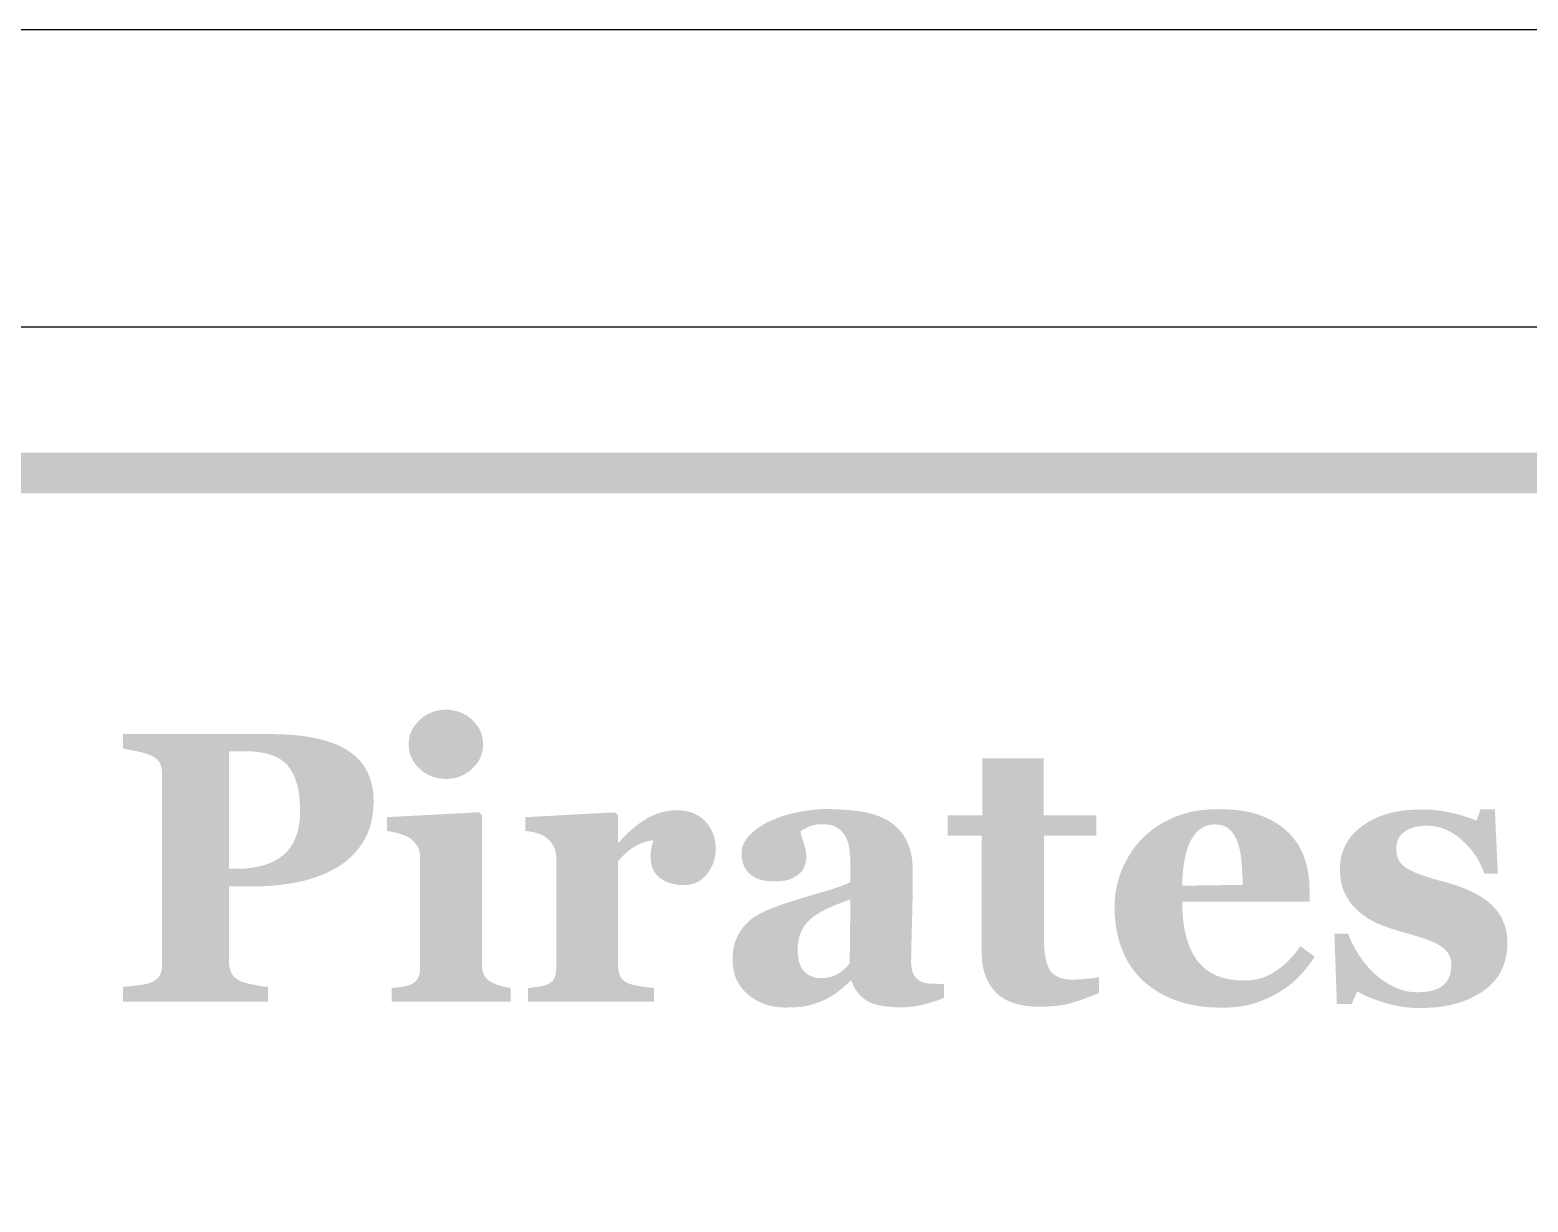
# Model space of a CAD drawing. Header units: millimetres. Extents: x 6 to 297, y 55 to 451.
# Drawn here: x 237.45 to 252.2, y 258.63 to 270.16 of the extents above; entities that cross this region are included whole.
import ezdxf

# ---------------------------------------------------------------- set-up
doc = ezdxf.new("R2010")
doc.units = ezdxf.units.MM
doc.layers.add('CUT', color=1, linetype='Continuous')
doc.layers.add('RASTER', color=7, linetype='Continuous')

msp = doc.modelspace()

# ---------------------------------------------------------------- hatches: boundary and pattern name
at = {"layer": 'RASTER'}
h = msp.add_hatch(color=7, dxfattribs=at)
h.paths.add_polyline_path([(208.2, 263.8), (208.234, 264.316), (208.337, 264.763), (208.509, 265.141), (208.75, 265.45), (209.059, 265.691), (209.438, 265.863), (209.884, 265.966), (210.4, 266), (266.489, 266), (267.005, 265.966), (267.452, 265.863), (267.83, 265.691), (268.139, 265.45), (268.38, 265.141), (268.552, 264.763), (268.655, 264.316), (268.689, 263.8), (268.689, 228.8), (268.655, 228.284), (268.552, 227.837), (268.38, 227.459), (268.139, 227.15), (267.83, 226.909), (267.452, 226.738), (267.005, 226.634), (266.489, 226.6), (210.4, 226.6), (209.884, 226.634), (209.438, 226.737), (209.059, 226.909), (208.75, 227.15), (208.509, 227.459), (208.337, 227.837), (208.234, 228.284), (208.2, 228.8)])
h.paths.add_polyline_path([(208.6, 263.8), (208.6, 228.8), (208.628, 228.378), (208.712, 228.013), (208.853, 227.703), (209.05, 227.45), (209.303, 227.253), (209.613, 227.112), (209.978, 227.028), (210.4, 227), (266.489, 227), (266.911, 227.028), (267.277, 227.113), (267.586, 227.253), (267.839, 227.45), (268.036, 227.703), (268.177, 228.013), (268.261, 228.378), (268.289, 228.8), (268.289, 263.8), (268.261, 264.222), (268.177, 264.588), (268.036, 264.897), (267.839, 265.15), (267.586, 265.347), (267.277, 265.488), (266.911, 265.572), (266.489, 265.6), (210.4, 265.6), (209.978, 265.572), (209.613, 265.488), (209.303, 265.347), (209.05, 265.15), (208.853, 264.897), (208.712, 264.588), (208.628, 264.222), (208.6, 263.8)], flags=0)
h = msp.add_hatch(color=7, dxfattribs=at)
h.paths.add_polyline_path([(242.182, 260.6), (241.009, 260.6), (241.009, 260.735), (241.021, 260.736), (241.033, 260.737), (241.045, 260.738), (241.057, 260.74), (241.069, 260.741), (241.08, 260.742), (241.092, 260.743), (241.104, 260.745), (241.115, 260.746), (241.126, 260.748), (241.137, 260.75), (241.147, 260.752), (241.156, 260.755), (241.166, 260.757), (241.175, 260.76), (241.183, 260.763), (241.198, 260.769), (241.211, 260.776), (241.223, 260.783), (241.234, 260.79), (241.244, 260.799), (241.253, 260.808), (241.26, 260.817), (241.267, 260.827), (241.273, 260.838), (241.277, 260.85), (241.282, 260.862), (241.285, 260.876), (241.288, 260.89), (241.289, 260.905), (241.291, 260.921), (241.291, 260.938), (241.291, 262.018), (241.291, 262.034), (241.289, 262.049), (241.287, 262.064), (241.284, 262.079), (241.279, 262.093), (241.274, 262.106), (241.268, 262.119), (241.261, 262.132), (241.254, 262.144), (241.246, 262.155), (241.237, 262.166), (241.228, 262.176), (241.218, 262.186), (241.208, 262.194), (241.198, 262.203), (241.187, 262.211), (241.178, 262.216), (241.168, 262.222), (241.157, 262.227), (241.145, 262.232), (241.132, 262.238), (241.118, 262.243), (241.102, 262.248), (241.086, 262.253), (241.069, 262.258), (241.053, 262.262), (241.037, 262.266), (241.021, 262.27), (241.006, 262.273), (240.991, 262.275), (240.977, 262.278), (240.963, 262.279), (240.963, 262.415), (241.872, 262.463), (241.9, 262.435), (241.9, 260.962), (241.9, 260.946), (241.901, 260.931), (241.903, 260.916), (241.907, 260.902), (241.91, 260.888), (241.915, 260.875), (241.921, 260.863), (241.927, 260.851), (241.935, 260.84), (241.943, 260.83), (241.952, 260.821), (241.961, 260.812), (241.972, 260.804), (241.983, 260.796), (241.995, 260.79), (242.007, 260.784), (242.017, 260.78), (242.026, 260.776), (242.036, 260.772), (242.046, 260.768), (242.056, 260.764), (242.067, 260.761), (242.078, 260.757), (242.089, 260.754), (242.1, 260.751), (242.111, 260.748), (242.123, 260.745), (242.134, 260.743), (242.146, 260.741), (242.158, 260.739), (242.17, 260.737), (242.182, 260.735)])
h.paths.add_polyline_path([(241.911, 263.131), (241.909, 263.096), (241.904, 263.063), (241.895, 263.031), (241.884, 263), (241.868, 262.971), (241.85, 262.943), (241.828, 262.916), (241.802, 262.891), (241.774, 262.867), (241.745, 262.847), (241.715, 262.83), (241.684, 262.816), (241.651, 262.805), (241.617, 262.798), (241.582, 262.793), (241.545, 262.791), (241.508, 262.793), (241.473, 262.798), (241.438, 262.805), (241.405, 262.816), (241.374, 262.83), (241.343, 262.847), (241.314, 262.867), (241.286, 262.891), (241.261, 262.916), (241.239, 262.943), (241.22, 262.971), (241.205, 263), (241.193, 263.031), (241.185, 263.063), (241.18, 263.096), (241.178, 263.131), (241.18, 263.165), (241.185, 263.199), (241.193, 263.231), (241.205, 263.262), (241.22, 263.291), (241.239, 263.319), (241.261, 263.346), (241.286, 263.372), (241.314, 263.396), (241.343, 263.416), (241.374, 263.433), (241.405, 263.447), (241.438, 263.458), (241.473, 263.466), (241.508, 263.471), (241.545, 263.472), (241.582, 263.471), (241.618, 263.466), (241.652, 263.458), (241.685, 263.447), (241.716, 263.433), (241.747, 263.416), (241.776, 263.396), (241.803, 263.372), (241.828, 263.346), (241.85, 263.319), (241.869, 263.291), (241.884, 263.262), (241.896, 263.231), (241.904, 263.199), (241.909, 263.165), (241.911, 263.131)])
h = msp.add_hatch(color=7, dxfattribs=at)
h.paths.add_polyline_path([(240.833, 262.574), (240.831, 262.52), (240.827, 262.467), (240.82, 262.416), (240.81, 262.367), (240.797, 262.32), (240.781, 262.275), (240.762, 262.232), (240.741, 262.191), (240.717, 262.152), (240.691, 262.115), (240.662, 262.079), (240.632, 262.046), (240.599, 262.014), (240.564, 261.984), (240.527, 261.956), (240.488, 261.93), (240.445, 261.905), (240.401, 261.882), (240.356, 261.861), (240.309, 261.841), (240.26, 261.823), (240.21, 261.807), (240.159, 261.793), (240.106, 261.78), (240.052, 261.769), (239.996, 261.76), (239.938, 261.752), (239.879, 261.745), (239.818, 261.74), (239.755, 261.737), (239.691, 261.734), (239.625, 261.734), (239.41, 261.734), (239.41, 260.993), (239.41, 260.977), (239.411, 260.961), (239.413, 260.946), (239.416, 260.931), (239.419, 260.917), (239.424, 260.903), (239.429, 260.89), (239.435, 260.877), (239.442, 260.865), (239.45, 260.854), (239.46, 260.843), (239.471, 260.833), (239.484, 260.824), (239.498, 260.815), (239.513, 260.806), (239.53, 260.799), (239.54, 260.795), (239.552, 260.791), (239.565, 260.787), (239.579, 260.783), (239.595, 260.779), (239.612, 260.775), (239.631, 260.771), (239.651, 260.767), (239.671, 260.763), (239.691, 260.759), (239.71, 260.756), (239.728, 260.753), (239.745, 260.75), (239.761, 260.748), (239.777, 260.746), (239.792, 260.745), (239.792, 260.6), (238.365, 260.6), (238.365, 260.745), (238.379, 260.746), (238.394, 260.748), (238.41, 260.75), (238.428, 260.751), (238.446, 260.753), (238.465, 260.756), (238.486, 260.758), (238.508, 260.76), (238.529, 260.763), (238.549, 260.766), (238.567, 260.769), (238.583, 260.772), (238.598, 260.775), (238.611, 260.778), (238.622, 260.782), (238.632, 260.786), (238.649, 260.793), (238.665, 260.801), (238.679, 260.81), (238.692, 260.818), (238.703, 260.828), (238.713, 260.837), (238.721, 260.847), (238.728, 260.858), (238.733, 260.869), (238.738, 260.881), (238.742, 260.895), (238.745, 260.909), (238.748, 260.924), (238.749, 260.941), (238.75, 260.958), (238.751, 260.977), (238.751, 262.834), (238.751, 262.85), (238.749, 262.865), (238.748, 262.88), (238.745, 262.895), (238.742, 262.908), (238.738, 262.921), (238.734, 262.934), (238.729, 262.946), (238.722, 262.958), (238.714, 262.969), (238.705, 262.98), (238.693, 262.99), (238.68, 262.999), (238.666, 263.008), (238.65, 263.017), (238.632, 263.025), (238.619, 263.031), (238.604, 263.036), (238.588, 263.041), (238.572, 263.046), (238.554, 263.051), (238.535, 263.056), (238.515, 263.061), (238.494, 263.065), (238.473, 263.069), (238.453, 263.073), (238.435, 263.077), (238.418, 263.08), (238.403, 263.082), (238.389, 263.085), (238.376, 263.087), (238.365, 263.088), (238.365, 263.233), (239.818, 263.233), (239.941, 263.23), (240.057, 263.223), (240.164, 263.21), (240.264, 263.192), (240.355, 263.169), (240.438, 263.142), (240.513, 263.109), (240.58, 263.071), (240.639, 263.027), (240.691, 262.979), (240.734, 262.925), (240.77, 262.865), (240.797, 262.801), (240.817, 262.73), (240.829, 262.655), (240.833, 262.574)])
h.paths.add_polyline_path([(240.109, 262.48), (240.107, 262.551), (240.102, 262.618), (240.092, 262.681), (240.079, 262.738), (240.062, 262.791), (240.042, 262.839), (240.017, 262.882), (239.989, 262.92), (239.957, 262.954), (239.918, 262.983), (239.873, 263.008), (239.823, 263.028), (239.767, 263.044), (239.705, 263.055), (239.637, 263.062), (239.564, 263.064), (239.41, 263.064), (239.41, 261.908), (239.487, 261.908), (239.561, 261.91), (239.631, 261.917), (239.695, 261.928), (239.755, 261.943), (239.811, 261.963), (239.862, 261.987), (239.908, 262.015), (239.95, 262.048), (239.988, 262.086), (240.02, 262.128), (240.047, 262.175), (240.069, 262.226), (240.087, 262.282), (240.099, 262.343), (240.107, 262.409), (240.109, 262.48)], flags=0)
for points in [[(247.973, 260.685), (247.943, 260.673), (247.912, 260.66), (247.881, 260.648), (247.85, 260.636), (247.818, 260.624), (247.785, 260.613), (247.752, 260.602), (247.718, 260.592), (247.684, 260.582), (247.647, 260.573), (247.608, 260.566), (247.568, 260.56), (247.526, 260.556), (247.482, 260.553), (247.436, 260.551), (247.388, 260.55), (247.318, 260.552), (247.253, 260.559), (247.192, 260.57), (247.136, 260.585), (247.085, 260.605), (247.038, 260.629), (246.996, 260.658), (246.959, 260.691), (246.926, 260.728), (246.897, 260.769), (246.873, 260.814), (246.853, 260.862), (246.838, 260.914), (246.827, 260.97), (246.821, 261.03), (246.818, 261.094), (246.818, 262.233), (246.484, 262.233), (246.484, 262.433), (246.826, 262.433), (246.826, 262.995), (247.429, 262.995), (247.429, 262.433), (247.948, 262.433), (247.948, 262.233), (247.433, 262.233), (247.433, 261.216), (247.434, 261.164), (247.436, 261.115), (247.441, 261.071), (247.448, 261.03), (247.456, 260.994), (247.467, 260.961), (247.479, 260.933), (247.493, 260.908), (247.509, 260.887), (247.529, 260.868), (247.552, 260.853), (247.577, 260.84), (247.606, 260.83), (247.637, 260.823), (247.672, 260.819), (247.709, 260.817), (247.722, 260.817), (247.737, 260.818), (247.752, 260.818), (247.769, 260.819), (247.787, 260.82), (247.806, 260.821), (247.827, 260.823), (247.848, 260.825), (247.87, 260.826), (247.889, 260.828), (247.907, 260.83), (247.924, 260.832), (247.939, 260.835), (247.952, 260.837), (247.963, 260.839), (247.973, 260.841)], [(244.2, 262.101), (244.199, 262.066), (244.195, 262.033), (244.188, 262), (244.179, 261.969), (244.166, 261.938), (244.151, 261.909), (244.134, 261.881), (244.113, 261.853), (244.09, 261.828), (244.066, 261.807), (244.04, 261.788), (244.012, 261.773), (243.982, 261.762), (243.951, 261.753), (243.918, 261.748), (243.883, 261.747), (243.85, 261.748), (243.818, 261.751), (243.787, 261.756), (243.758, 261.764), (243.73, 261.773), (243.703, 261.785), (243.678, 261.799), (243.654, 261.815), (243.632, 261.834), (243.613, 261.854), (243.597, 261.876), (243.584, 261.9), (243.573, 261.927), (243.566, 261.955), (243.562, 261.985), (243.56, 262.018), (243.56, 262.033), (243.561, 262.048), (243.562, 262.062), (243.563, 262.075), (243.564, 262.088), (243.565, 262.099), (243.567, 262.109), (243.57, 262.119), (243.572, 262.128), (243.574, 262.137), (243.576, 262.145), (243.578, 262.154), (243.58, 262.162), (243.582, 262.17), (243.584, 262.178), (243.586, 262.186), (243.565, 262.185), (243.543, 262.181), (243.521, 262.176), (243.499, 262.17), (243.476, 262.161), (243.453, 262.152), (243.43, 262.14), (243.406, 262.127), (243.383, 262.113), (243.36, 262.097), (243.338, 262.08), (243.317, 262.062), (243.297, 262.043), (243.277, 262.023), (243.258, 262.001), (243.239, 261.979), (243.239, 260.96), (243.24, 260.944), (243.241, 260.929), (243.242, 260.914), (243.244, 260.901), (243.247, 260.887), (243.251, 260.875), (243.255, 260.863), (243.26, 260.852), (243.265, 260.842), (243.272, 260.832), (243.279, 260.823), (243.287, 260.814), (243.296, 260.806), (243.306, 260.799), (243.317, 260.792), (243.328, 260.786), (243.339, 260.781), (243.352, 260.776), (243.366, 260.771), (243.382, 260.767), (243.399, 260.763), (243.418, 260.759), (243.439, 260.755), (243.461, 260.751), (243.483, 260.748), (243.504, 260.745), (243.523, 260.742), (243.54, 260.74), (243.556, 260.739), (243.57, 260.737), (243.583, 260.736), (243.594, 260.735), (243.594, 260.6), (242.352, 260.6), (242.352, 260.735), (242.364, 260.736), (242.376, 260.737), (242.387, 260.739), (242.399, 260.74), (242.411, 260.741), (242.422, 260.743), (242.434, 260.744), (242.446, 260.746), (242.458, 260.747), (242.469, 260.749), (242.48, 260.751), (242.49, 260.753), (242.5, 260.756), (242.509, 260.758), (242.518, 260.761), (242.527, 260.763), (242.541, 260.769), (242.554, 260.775), (242.566, 260.782), (242.577, 260.789), (242.586, 260.797), (242.595, 260.806), (242.602, 260.816), (242.608, 260.826), (242.614, 260.837), (242.618, 260.849), (242.622, 260.862), (242.625, 260.876), (242.628, 260.89), (242.629, 260.905), (242.63, 260.921), (242.631, 260.938), (242.631, 262.018), (242.63, 262.034), (242.629, 262.05), (242.626, 262.066), (242.623, 262.081), (242.618, 262.096), (242.613, 262.11), (242.606, 262.124), (242.599, 262.137), (242.591, 262.15), (242.583, 262.162), (242.574, 262.174), (242.564, 262.185), (242.555, 262.195), (242.544, 262.205), (242.534, 262.213), (242.523, 262.222), (242.514, 262.227), (242.505, 262.232), (242.495, 262.237), (242.485, 262.242), (242.474, 262.247), (242.463, 262.251), (242.451, 262.255), (242.439, 262.259), (242.426, 262.262), (242.412, 262.266), (242.399, 262.269), (242.385, 262.271), (242.371, 262.274), (242.356, 262.276), (242.341, 262.278), (242.326, 262.279), (242.326, 262.415), (243.211, 262.463), (243.239, 262.435), (243.239, 262.166), (243.247, 262.166), (243.279, 262.202), (243.312, 262.236), (243.345, 262.268), (243.379, 262.298), (243.413, 262.327), (243.448, 262.353), (243.483, 262.377), (243.518, 262.399), (243.555, 262.419), (243.591, 262.436), (243.628, 262.45), (243.665, 262.462), (243.703, 262.471), (243.741, 262.478), (243.779, 262.482), (243.818, 262.483), (243.86, 262.482), (243.9, 262.477), (243.938, 262.468), (243.974, 262.457), (244.007, 262.442), (244.039, 262.423), (244.068, 262.402), (244.096, 262.377), (244.12, 262.349), (244.141, 262.319), (244.159, 262.288), (244.174, 262.254), (244.186, 262.219), (244.194, 262.182), (244.199, 262.142), (244.2, 262.101)], [(251.134, 260.537), (251.089, 260.538), (251.045, 260.54), (251, 260.544), (250.956, 260.55), (250.913, 260.558), (250.869, 260.567), (250.826, 260.577), (250.783, 260.59), (250.741, 260.603), (250.702, 260.617), (250.665, 260.63), (250.63, 260.644), (250.598, 260.658), (250.569, 260.673), (250.541, 260.687), (250.516, 260.702), (250.461, 260.576), (250.316, 260.576), (250.292, 261.268), (250.427, 261.268), (250.435, 261.247), (250.444, 261.225), (250.453, 261.202), (250.464, 261.179), (250.477, 261.155), (250.49, 261.131), (250.504, 261.106), (250.52, 261.08), (250.537, 261.054), (250.554, 261.029), (250.571, 261.004), (250.59, 260.98), (250.609, 260.957), (250.628, 260.934), (250.648, 260.913), (250.669, 260.891), (250.691, 260.871), (250.714, 260.851), (250.737, 260.832), (250.762, 260.814), (250.787, 260.797), (250.813, 260.781), (250.84, 260.765), (250.868, 260.75), (250.896, 260.737), (250.925, 260.725), (250.954, 260.715), (250.984, 260.707), (251.014, 260.701), (251.045, 260.696), (251.077, 260.694), (251.108, 260.693), (251.149, 260.694), (251.187, 260.697), (251.223, 260.702), (251.256, 260.709), (251.286, 260.719), (251.313, 260.73), (251.338, 260.743), (251.36, 260.759), (251.379, 260.776), (251.396, 260.796), (251.41, 260.818), (251.422, 260.842), (251.431, 260.869), (251.437, 260.898), (251.441, 260.929), (251.442, 260.962), (251.442, 260.98), (251.44, 260.997), (251.437, 261.014), (251.433, 261.03), (251.428, 261.044), (251.421, 261.059), (251.414, 261.072), (251.405, 261.084), (251.395, 261.096), (251.385, 261.108), (251.373, 261.119), (251.361, 261.129), (251.348, 261.14), (251.334, 261.149), (251.319, 261.159), (251.303, 261.168), (251.285, 261.177), (251.266, 261.186), (251.247, 261.194), (251.227, 261.202), (251.207, 261.21), (251.187, 261.217), (251.166, 261.224), (251.144, 261.231), (251.122, 261.238), (251.099, 261.245), (251.074, 261.252), (251.048, 261.26), (251.021, 261.268), (250.993, 261.276), (250.963, 261.285), (250.932, 261.294), (250.901, 261.303), (250.871, 261.313), (250.842, 261.322), (250.815, 261.331), (250.788, 261.341), (250.763, 261.35), (250.739, 261.36), (250.716, 261.369), (250.693, 261.379), (250.67, 261.391), (250.647, 261.404), (250.624, 261.418), (250.601, 261.434), (250.577, 261.451), (250.553, 261.469), (250.529, 261.489), (250.509, 261.507), (250.49, 261.527), (250.471, 261.547), (250.454, 261.569), (250.438, 261.591), (250.423, 261.614), (250.409, 261.638), (250.396, 261.663), (250.384, 261.689), (250.374, 261.717), (250.365, 261.745), (250.358, 261.775), (250.353, 261.806), (250.349, 261.838), (250.346, 261.872), (250.346, 261.906), (250.349, 261.97), (250.359, 262.031), (250.377, 262.088), (250.401, 262.143), (250.432, 262.194), (250.469, 262.242), (250.514, 262.287), (250.566, 262.329), (250.623, 262.367), (250.684, 262.4), (250.75, 262.428), (250.82, 262.45), (250.894, 262.468), (250.972, 262.481), (251.055, 262.488), (251.142, 262.491), (251.183, 262.49), (251.224, 262.489), (251.265, 262.486), (251.304, 262.482), (251.342, 262.477), (251.38, 262.471), (251.417, 262.464), (251.452, 262.456), (251.487, 262.448), (251.521, 262.439), (251.553, 262.43), (251.583, 262.42), (251.612, 262.411), (251.64, 262.401), (251.666, 262.391), (251.691, 262.381), (251.73, 262.491), (251.871, 262.491), (251.901, 261.858), (251.769, 261.858), (251.751, 261.905), (251.731, 261.951), (251.707, 261.995), (251.681, 262.038), (251.651, 262.079), (251.619, 262.118), (251.584, 262.155), (251.546, 262.191), (251.506, 262.224), (251.466, 262.252), (251.424, 262.276), (251.382, 262.296), (251.34, 262.311), (251.296, 262.322), (251.252, 262.329), (251.207, 262.331), (251.172, 262.33), (251.139, 262.327), (251.108, 262.323), (251.079, 262.316), (251.052, 262.308), (251.027, 262.298), (251.003, 262.286), (250.982, 262.272), (250.963, 262.256), (250.946, 262.239), (250.932, 262.221), (250.921, 262.201), (250.912, 262.179), (250.906, 262.157), (250.902, 262.132), (250.9, 262.107), (250.902, 262.073), (250.908, 262.041), (250.917, 262.012), (250.93, 261.985), (250.947, 261.961), (250.968, 261.939), (250.992, 261.92), (251.02, 261.903), (251.052, 261.887), (251.086, 261.871), (251.123, 261.856), (251.164, 261.841), (251.207, 261.827), (251.253, 261.812), (251.303, 261.798), (251.355, 261.784), (251.435, 261.761), (251.51, 261.737), (251.579, 261.711), (251.643, 261.683), (251.701, 261.653), (251.753, 261.621), (251.8, 261.587), (251.841, 261.551), (251.877, 261.513), (251.909, 261.472), (251.935, 261.429), (251.957, 261.383), (251.974, 261.335), (251.986, 261.284), (251.993, 261.231), (251.995, 261.175), (251.991, 261.101), (251.98, 261.032), (251.962, 260.966), (251.936, 260.905), (251.902, 260.848), (251.861, 260.796), (251.813, 260.748), (251.757, 260.704), (251.695, 260.665), (251.628, 260.631), (251.557, 260.602), (251.482, 260.579), (251.402, 260.56), (251.317, 260.547), (251.228, 260.54), (251.134, 260.537)]]:
    msp.add_hatch(color=7, dxfattribs=at).paths.add_polyline_path(points)
h = msp.add_hatch(color=7, dxfattribs=at)
h.paths.add_polyline_path([(246.449, 260.639), (246.428, 260.63), (246.407, 260.622), (246.384, 260.613), (246.36, 260.605), (246.336, 260.597), (246.31, 260.589), (246.284, 260.582), (246.256, 260.574), (246.228, 260.567), (246.2, 260.561), (246.171, 260.556), (246.142, 260.552), (246.112, 260.549), (246.082, 260.546), (246.051, 260.545), (246.021, 260.544), (245.965, 260.545), (245.914, 260.549), (245.866, 260.554), (245.823, 260.561), (245.782, 260.571), (245.746, 260.582), (245.714, 260.596), (245.685, 260.612), (245.659, 260.63), (245.635, 260.65), (245.614, 260.671), (245.594, 260.694), (245.577, 260.72), (245.562, 260.747), (245.549, 260.775), (245.538, 260.806), (245.527, 260.806), (245.511, 260.79), (245.496, 260.776), (245.48, 260.761), (245.465, 260.748), (245.45, 260.734), (245.435, 260.722), (245.42, 260.71), (245.405, 260.698), (245.391, 260.687), (245.376, 260.677), (245.36, 260.667), (245.345, 260.657), (245.329, 260.648), (245.313, 260.639), (245.297, 260.63), (245.28, 260.622), (245.259, 260.612), (245.237, 260.603), (245.216, 260.595), (245.195, 260.587), (245.174, 260.58), (245.153, 260.573), (245.133, 260.567), (245.112, 260.562), (245.091, 260.557), (245.068, 260.553), (245.043, 260.55), (245.016, 260.547), (244.986, 260.545), (244.955, 260.544), (244.922, 260.543), (244.887, 260.542), (244.834, 260.544), (244.783, 260.55), (244.734, 260.56), (244.687, 260.574), (244.642, 260.592), (244.6, 260.614), (244.559, 260.64), (244.52, 260.67), (244.484, 260.703), (244.453, 260.738), (244.427, 260.777), (244.405, 260.817), (244.389, 260.861), (244.377, 260.907), (244.37, 260.955), (244.367, 261.006), (244.368, 261.036), (244.369, 261.064), (244.372, 261.092), (244.376, 261.118), (244.38, 261.143), (244.386, 261.167), (244.393, 261.19), (244.401, 261.211), (244.41, 261.232), (244.419, 261.252), (244.43, 261.272), (244.441, 261.291), (244.453, 261.309), (244.467, 261.327), (244.481, 261.344), (244.495, 261.361), (244.51, 261.375), (244.524, 261.389), (244.54, 261.402), (244.555, 261.415), (244.572, 261.427), (244.589, 261.438), (244.606, 261.449), (244.624, 261.459), (244.643, 261.469), (244.662, 261.478), (244.681, 261.488), (244.701, 261.497), (244.721, 261.506), (244.742, 261.514), (244.763, 261.523), (244.785, 261.531), (244.828, 261.547), (244.873, 261.562), (244.919, 261.578), (244.969, 261.594), (245.02, 261.61), (245.073, 261.626), (245.128, 261.642), (245.186, 261.659), (245.242, 261.675), (245.295, 261.691), (245.343, 261.706), (245.388, 261.721), (245.429, 261.735), (245.465, 261.75), (245.498, 261.763), (245.527, 261.776), (245.527, 261.954), (245.527, 261.967), (245.527, 261.98), (245.526, 261.993), (245.525, 262.008), (245.524, 262.024), (245.523, 262.041), (245.521, 262.058), (245.52, 262.077), (245.517, 262.096), (245.515, 262.113), (245.512, 262.131), (245.508, 262.147), (245.504, 262.163), (245.499, 262.177), (245.494, 262.192), (245.488, 262.205), (245.481, 262.22), (245.473, 262.234), (245.464, 262.247), (245.455, 262.26), (245.444, 262.272), (245.432, 262.284), (245.42, 262.295), (245.406, 262.305), (245.392, 262.315), (245.376, 262.323), (245.36, 262.33), (245.342, 262.336), (245.323, 262.34), (245.303, 262.343), (245.282, 262.345), (245.26, 262.346), (245.24, 262.346), (245.221, 262.345), (245.202, 262.343), (245.185, 262.34), (245.168, 262.337), (245.153, 262.333), (245.138, 262.328), (245.123, 262.323), (245.11, 262.317), (245.097, 262.311), (245.085, 262.305), (245.074, 262.299), (245.063, 262.293), (245.053, 262.287), (245.044, 262.282), (245.035, 262.275), (245.037, 262.266), (245.039, 262.254), (245.042, 262.242), (245.046, 262.229), (245.05, 262.214), (245.055, 262.198), (245.061, 262.181), (245.067, 262.162), (245.073, 262.143), (245.078, 262.125), (245.083, 262.106), (245.086, 262.088), (245.089, 262.069), (245.091, 262.051), (245.092, 262.033), (245.093, 262.016), (245.093, 262.008), (245.092, 261.999), (245.09, 261.99), (245.089, 261.98), (245.086, 261.97), (245.083, 261.96), (245.08, 261.948), (245.076, 261.937), (245.072, 261.925), (245.067, 261.914), (245.062, 261.904), (245.056, 261.894), (245.049, 261.885), (245.043, 261.877), (245.036, 261.869), (245.028, 261.862), (245.017, 261.853), (245.006, 261.844), (244.994, 261.836), (244.983, 261.829), (244.971, 261.822), (244.958, 261.815), (244.945, 261.81), (244.932, 261.804), (244.918, 261.799), (244.902, 261.795), (244.885, 261.792), (244.865, 261.789), (244.844, 261.787), (244.821, 261.785), (244.796, 261.784), (244.77, 261.784), (244.732, 261.785), (244.697, 261.788), (244.664, 261.794), (244.633, 261.803), (244.605, 261.813), (244.579, 261.826), (244.555, 261.841), (244.534, 261.859), (244.516, 261.878), (244.499, 261.899), (244.486, 261.922), (244.475, 261.945), (244.466, 261.971), (244.46, 261.997), (244.456, 262.025), (244.455, 262.055), (244.456, 262.08), (244.46, 262.105), (244.466, 262.13), (244.475, 262.153), (244.487, 262.176), (244.501, 262.199), (244.518, 262.22), (244.537, 262.241), (244.558, 262.261), (244.581, 262.281), (244.604, 262.299), (244.629, 262.317), (244.654, 262.333), (244.681, 262.349), (244.709, 262.364), (244.738, 262.378), (244.768, 262.391), (244.799, 262.404), (244.831, 262.416), (244.864, 262.427), (244.898, 262.437), (244.934, 262.447), (244.97, 262.456), (245.007, 262.464), (245.045, 262.471), (245.082, 262.477), (245.118, 262.482), (245.154, 262.487), (245.189, 262.49), (245.223, 262.493), (245.257, 262.494), (245.29, 262.494), (245.334, 262.494), (245.378, 262.493), (245.42, 262.491), (245.462, 262.489), (245.503, 262.486), (245.543, 262.482), (245.582, 262.478), (245.62, 262.473), (245.657, 262.467), (245.693, 262.46), (245.728, 262.451), (245.763, 262.44), (245.796, 262.429), (245.829, 262.416), (245.86, 262.401), (245.891, 262.385), (245.919, 262.368), (245.945, 262.349), (245.97, 262.328), (245.994, 262.305), (246.016, 262.281), (246.037, 262.255), (246.056, 262.227), (246.073, 262.197), (246.089, 262.165), (246.103, 262.13), (246.115, 262.094), (246.124, 262.054), (246.132, 262.013), (246.137, 261.969), (246.14, 261.923), (246.141, 261.875), (246.141, 261.821), (246.141, 261.765), (246.14, 261.706), (246.139, 261.646), (246.138, 261.582), (246.136, 261.516), (246.135, 261.448), (246.133, 261.377), (246.131, 261.309), (246.129, 261.246), (246.128, 261.189), (246.127, 261.139), (246.126, 261.095), (246.125, 261.057), (246.125, 261.025), (246.124, 260.999), (246.125, 260.979), (246.126, 260.959), (246.128, 260.941), (246.131, 260.924), (246.134, 260.908), (246.139, 260.894), (246.144, 260.88), (246.15, 260.867), (246.156, 260.856), (246.164, 260.845), (246.172, 260.834), (246.181, 260.825), (246.191, 260.816), (246.202, 260.808), (246.214, 260.801), (246.227, 260.795), (246.235, 260.791), (246.245, 260.788), (246.255, 260.785), (246.267, 260.783), (246.28, 260.781), (246.294, 260.779), (246.309, 260.778), (246.326, 260.777), (246.343, 260.777), (246.359, 260.776), (246.375, 260.776), (246.391, 260.775), (246.406, 260.775), (246.421, 260.775), (246.435, 260.774), (246.449, 260.774)])
h.paths.add_polyline_path([(245.527, 261.606), (245.501, 261.597), (245.475, 261.587), (245.449, 261.578), (245.424, 261.568), (245.398, 261.558), (245.372, 261.547), (245.347, 261.536), (245.321, 261.525), (245.296, 261.514), (245.272, 261.502), (245.25, 261.49), (245.228, 261.478), (245.208, 261.466), (245.189, 261.454), (245.171, 261.442), (245.154, 261.429), (245.137, 261.416), (245.122, 261.402), (245.107, 261.386), (245.093, 261.37), (245.08, 261.353), (245.068, 261.335), (245.057, 261.316), (245.046, 261.297), (245.037, 261.276), (245.029, 261.255), (245.023, 261.232), (245.017, 261.209), (245.013, 261.185), (245.01, 261.159), (245.008, 261.133), (245.007, 261.107), (245.009, 261.072), (245.012, 261.039), (245.017, 261.009), (245.024, 260.982), (245.033, 260.957), (245.045, 260.934), (245.058, 260.914), (245.073, 260.897), (245.09, 260.882), (245.108, 260.868), (245.127, 260.857), (245.147, 260.848), (245.168, 260.841), (245.189, 260.836), (245.212, 260.833), (245.236, 260.832), (245.261, 260.833), (245.284, 260.835), (245.307, 260.838), (245.329, 260.842), (245.349, 260.848), (245.368, 260.855), (245.387, 260.864), (245.404, 260.874), (245.42, 260.884), (245.436, 260.896), (245.451, 260.908), (245.466, 260.92), (245.48, 260.933), (245.494, 260.947), (245.507, 260.962), (245.52, 260.977)], flags=0)
h = msp.add_hatch(color=7, dxfattribs=at)
h.paths.add_polyline_path([(250.097, 261.043), (250.08, 261.017), (250.063, 260.991), (250.045, 260.966), (250.025, 260.941), (250.005, 260.916), (249.984, 260.892), (249.963, 260.868), (249.94, 260.844), (249.917, 260.821), (249.893, 260.799), (249.868, 260.778), (249.842, 260.757), (249.816, 260.737), (249.788, 260.719), (249.76, 260.701), (249.732, 260.683), (249.7, 260.666), (249.669, 260.65), (249.638, 260.635), (249.607, 260.622), (249.575, 260.609), (249.543, 260.597), (249.512, 260.586), (249.48, 260.577), (249.448, 260.568), (249.414, 260.561), (249.379, 260.555), (249.343, 260.55), (249.306, 260.546), (249.268, 260.543), (249.229, 260.541), (249.188, 260.541), (249.12, 260.542), (249.055, 260.545), (248.992, 260.552), (248.932, 260.56), (248.874, 260.571), (248.818, 260.584), (248.765, 260.6), (248.714, 260.619), (248.665, 260.639), (248.618, 260.661), (248.574, 260.685), (248.532, 260.71), (248.492, 260.737), (248.454, 260.766), (248.418, 260.796), (248.384, 260.828), (248.353, 260.862), (248.324, 260.897), (248.296, 260.934), (248.271, 260.972), (248.248, 261.011), (248.227, 261.052), (248.208, 261.095), (248.191, 261.139), (248.176, 261.184), (248.163, 261.23), (248.152, 261.278), (248.143, 261.326), (248.136, 261.375), (248.131, 261.425), (248.128, 261.476), (248.127, 261.528), (248.128, 261.575), (248.131, 261.621), (248.136, 261.667), (248.144, 261.713), (248.154, 261.758), (248.166, 261.803), (248.18, 261.847), (248.196, 261.89), (248.214, 261.933), (248.235, 261.975), (248.257, 262.015), (248.28, 262.054), (248.306, 262.092), (248.333, 262.129), (248.363, 262.165), (248.394, 262.199), (248.426, 262.232), (248.461, 262.262), (248.498, 262.291), (248.536, 262.319), (248.577, 262.345), (248.62, 262.369), (248.665, 262.392), (248.712, 262.413), (248.761, 262.432), (248.811, 262.449), (248.862, 262.463), (248.915, 262.474), (248.97, 262.483), (249.026, 262.489), (249.083, 262.493), (249.141, 262.494), (249.205, 262.493), (249.266, 262.49), (249.323, 262.486), (249.378, 262.479), (249.43, 262.47), (249.479, 262.459), (249.525, 262.446), (249.568, 262.431), (249.609, 262.415), (249.648, 262.397), (249.685, 262.377), (249.721, 262.356), (249.755, 262.334), (249.786, 262.31), (249.816, 262.284), (249.845, 262.257), (249.87, 262.23), (249.894, 262.202), (249.916, 262.172), (249.936, 262.142), (249.954, 262.11), (249.971, 262.077), (249.986, 262.043), (249.999, 262.007), (250.01, 261.971), (250.02, 261.935), (250.028, 261.898), (250.035, 261.86), (250.04, 261.822), (250.044, 261.784), (250.046, 261.745), (250.047, 261.706), (250.047, 261.585), (248.793, 261.585), (248.795, 261.493), (248.802, 261.406), (248.813, 261.326), (248.829, 261.25), (248.85, 261.181), (248.875, 261.117), (248.905, 261.059), (248.939, 261.006), (248.979, 260.96), (249.023, 260.919), (249.073, 260.885), (249.129, 260.857), (249.19, 260.836), (249.256, 260.82), (249.328, 260.811), (249.405, 260.808), (249.448, 260.809), (249.49, 260.814), (249.531, 260.821), (249.571, 260.832), (249.609, 260.845), (249.647, 260.862), (249.683, 260.881), (249.719, 260.903), (249.753, 260.928), (249.786, 260.954), (249.817, 260.982), (249.847, 261.012), (249.877, 261.043), (249.904, 261.075), (249.931, 261.11), (249.956, 261.146)])
h.paths.add_polyline_path([(249.388, 261.749), (249.388, 261.776), (249.388, 261.805), (249.387, 261.833), (249.385, 261.861), (249.384, 261.89), (249.382, 261.919), (249.38, 261.948), (249.377, 261.977), (249.374, 262.005), (249.371, 262.033), (249.366, 262.058), (249.362, 262.083), (249.357, 262.106), (249.351, 262.128), (249.345, 262.149), (249.338, 262.168), (249.33, 262.189), (249.321, 262.209), (249.311, 262.227), (249.301, 262.244), (249.29, 262.26), (249.278, 262.275), (249.265, 262.288), (249.252, 262.3), (249.238, 262.31), (249.223, 262.319), (249.207, 262.327), (249.19, 262.333), (249.172, 262.338), (249.154, 262.341), (249.134, 262.343), (249.114, 262.344), (249.079, 262.342), (249.046, 262.335), (249.015, 262.324), (248.985, 262.308), (248.958, 262.288), (248.932, 262.263), (248.908, 262.233), (248.885, 262.199), (248.865, 262.161), (248.848, 262.116), (248.832, 262.067), (248.82, 262.012), (248.809, 261.953), (248.801, 261.887), (248.796, 261.817), (248.793, 261.741)], flags=0)

# ---------------------------------------------------------------- linework, layer by layer
at = {"layer": 'CUT'}
for points in [[(268.001, 270.16), (209.999, 270.16)], [(209.999, 267.24), (266.89, 267.24), (267.372, 267.219), (267.814, 267.156), (268.215, 267.051), (268.574, 266.903), (268.892, 266.712), (269.168, 266.478), (269.401, 266.203), (269.592, 265.885), (269.74, 265.525), (269.845, 265.125), (269.908, 264.683), (269.929, 264.201), (269.929, 228.399)]]:
    msp.add_lwpolyline(points, dxfattribs=at)

doc.saveas('drawing.dxf')
